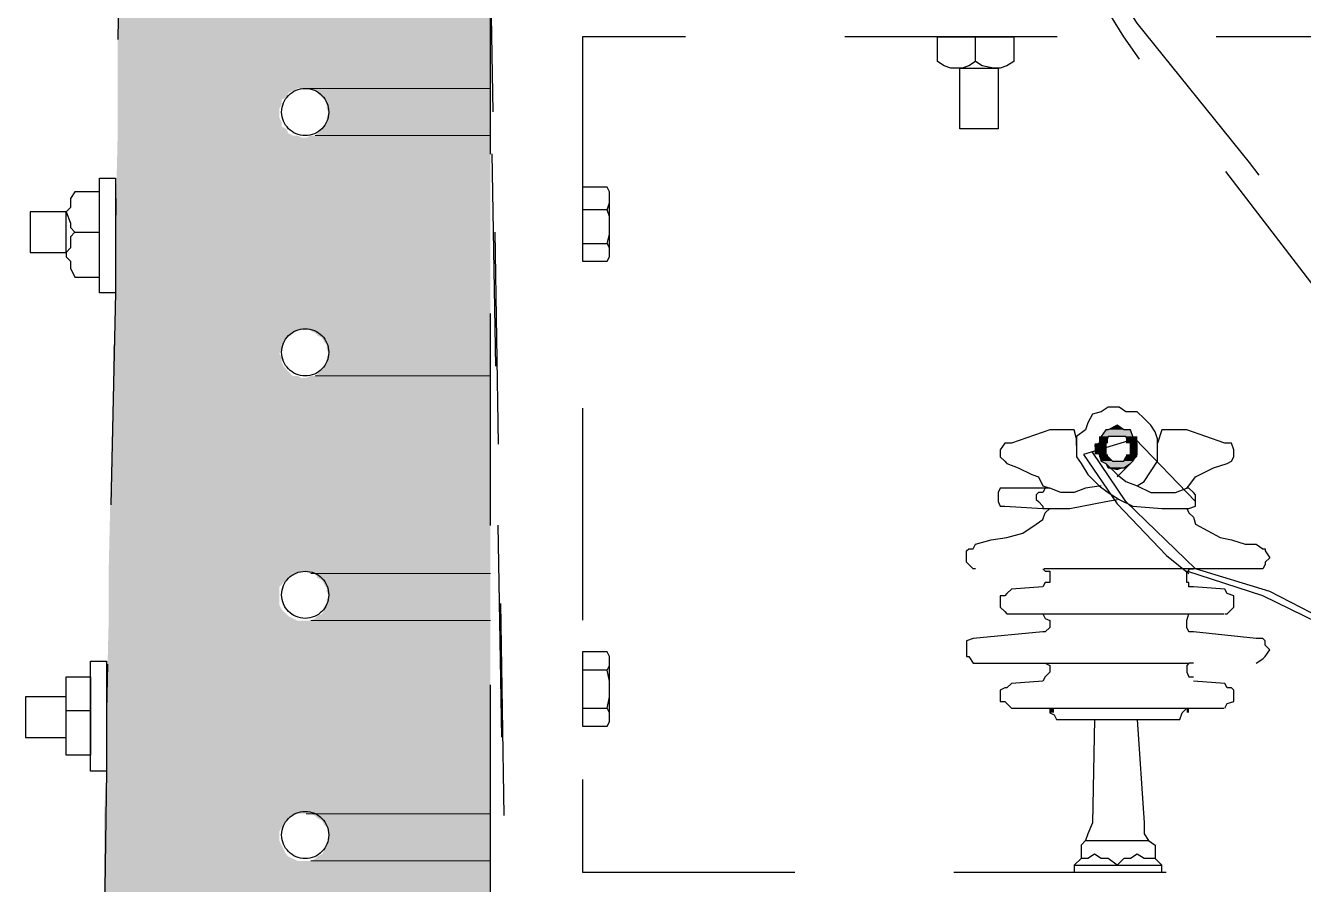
# Model space of a CAD drawing. Header units: metres. Extents: x 3162.2 to 3239.3, y 1435.1 to 1475.8.
# Drawn here: x 3187.886 to 3189.091, y 1470.376 to 1471.186 of the extents above; entities that cross this region are included whole.
import ezdxf

# ---------------------------------------------------------------- set-up
doc = ezdxf.new("R2010")
doc.units = ezdxf.units.M
doc.linetypes.add('CONTORNO_QUADRO_T', pattern=[0.35, 0.2, -0.15])
doc.layers.add('PDF29_Geometry', color=7, linetype='Continuous')
doc.layers.add('PDF29_Solid Fills', color=7, linetype='Continuous', true_color=0x939598)

msp = doc.modelspace()

# ---------------------------------------------------------------- linework, layer by layer
at = {"layer": 'PDF29_Geometry', "linetype": 'CONTORNO_QUADRO_T', "lineweight": 25}
for points in [[(3188.3518, 1469.4649), (3188.3053, 1472.3541), (3188.3285, 1470.991), (3188.3518, 1469.4712)], [(3187.9856, 1472.0726), (3187.9708, 1470.991)], [(3190.5362, 1468.8468), (3190.5362, 1468.8637), (3190.515, 1469.0098), (3190.5023, 1469.1093), (3190.4642, 1469.2363), (3190.405, 1469.4458), (3190.3351, 1469.6532), (3190.3161, 1469.7083), (3190.2145, 1469.9369), (3190.1849, 1470.0025), (3190.0727, 1470.1845), (3189.9563, 1470.3158), (3189.9097, 1470.339), (3189.8208, 1470.356), (3189.7128, 1470.3602), (3189.6578, 1470.375), (3189.4356, 1470.5761), (3189.2641, 1470.7687), (3189.0397, 1471.0566), (3188.9339, 1471.1878), (3188.881, 1471.2704), (3188.7646, 1471.5836)], [(3190.5299, 1468.8658), (3190.4939, 1469.1093), (3190.4029, 1469.4183), (3190.3034, 1469.704), (3190.1658, 1470.0067), (3190.0515, 1470.1803), (3190.0071, 1470.2247), (3189.9563, 1470.2861), (3189.9393, 1470.3073), (3189.9055, 1470.3242), (3189.8144, 1470.3433), (3189.7107, 1470.3454), (3189.6493, 1470.3644), (3189.5541, 1470.447), (3189.4165, 1470.5655), (3189.1392, 1470.8894), (3188.936, 1471.154), (3188.9212, 1471.1751), (3188.8662, 1471.264), (3188.8344, 1471.3318), (3188.7773, 1471.5053), (3188.7476, 1471.573)], [(3189.1054, 1470.3009), (3188.3878, 1470.3009), (3188.3815, 1470.3009), (3188.3709, 1470.3009), (3188.3603, 1470.3094), (3188.3518, 1470.3115), (3188.3455, 1470.3179), (3188.337, 1470.3285), (3188.3307, 1470.3348), (3188.3285, 1470.3454), (3188.3243, 1470.3581), (3188.3243, 1470.3644), (3188.3243, 1471.1963), (3188.3243, 1471.2069), (3188.3285, 1471.2175), (3188.3307, 1471.2259), (3188.337, 1471.2344), (3188.3455, 1471.2407), (3188.3518, 1471.2492), (3188.3603, 1471.2556), (3188.3709, 1471.2556), (3188.3815, 1471.2598), (3188.3878, 1471.264), (3189.5583, 1471.264)], [(3189.5583, 1471.1751), (3188.4111, 1471.1751), (3188.4111, 1470.3877), (3189.1054, 1470.3877)], [(3188.7815, 1471.1518), (3188.7752, 1471.1476), (3188.7688, 1471.1455), (3188.7582, 1471.1455), (3188.7519, 1471.1476), (3188.7455, 1471.1518), (3188.7455, 1471.1751), (3188.8175, 1471.1751), (3188.8175, 1471.1518), (3188.8111, 1471.1476), (3188.8048, 1471.1455), (3188.7984, 1471.1455), (3188.7879, 1471.1476), (3188.7815, 1471.1518), (3188.7815, 1471.1751)], [(3188.809, 1471.1751), (3188.7582, 1471.1751), (3188.809, 1471.1751), (3188.7582, 1471.1751)], [(3188.7688, 1471.1751), (3188.7963, 1471.1751)], [(3187.9327, 1470.991), (3187.9285, 1470.9867), (3187.9285, 1470.9762), (3187.9243, 1470.9719), (3187.9243, 1470.9677), (3187.9285, 1470.9635), (3187.9285, 1470.9571), (3187.9327, 1470.9486), (3187.956, 1470.9486), (3187.956, 1471.0291), (3187.9327, 1471.0291), (3187.9285, 1471.0227), (3187.9285, 1471.0143), (3187.9243, 1471.01), (3187.9285, 1470.9994), (3187.9285, 1470.9952), (3187.9327, 1470.991), (3187.956, 1470.991)], [(3188.4344, 1471.0121), (3188.4365, 1471.0185), (3188.4365, 1471.0291), (3188.4344, 1471.0333), (3188.4111, 1471.0333), (3188.4111, 1470.9635), (3188.4344, 1470.9635), (3188.4365, 1470.9677), (3188.4365, 1471.0291), (3188.4344, 1471.0333)], [(3188.4111, 1470.9804), (3188.4344, 1470.9804), (3188.4365, 1470.9889), (3188.4365, 1471.0058), (3188.4344, 1471.0121), (3188.4111, 1471.0121)], [(3188.4344, 1470.9635), (3188.4365, 1470.9677), (3188.4365, 1470.9762), (3188.4344, 1470.9804)], [(3187.9708, 1470.9338), (3187.9624, 1470.5401)], [(3188.9339, 1470.7518), (3188.9403, 1470.756), (3188.953, 1470.7751), (3188.953, 1470.7962), (3188.9508, 1470.8026), (3188.9466, 1470.8089), (3188.9403, 1470.8153), (3188.9339, 1470.8216), (3188.9233, 1470.8216), (3188.917, 1470.8259), (3188.9064, 1470.8259), (3188.9, 1470.8216), (3188.8916, 1470.8195), (3188.8873, 1470.8111), (3188.8852, 1470.8047), (3188.8768, 1470.7984), (3188.8768, 1470.7793), (3188.881, 1470.773), (3188.8873, 1470.7624), (3188.8979, 1470.7518), (3188.9064, 1470.7454), (3188.917, 1470.7391), (3188.9297, 1470.7327), (3188.9572, 1470.7306), (3188.9699, 1470.7306), (3188.9826, 1470.7306), (3188.9889, 1470.7327), (3188.9889, 1470.737), (3188.9889, 1470.7391), (3188.9889, 1470.7433), (3188.9868, 1470.7454), (3188.9826, 1470.7497), (3188.9805, 1470.7497), (3188.9826, 1470.7518), (3188.9889, 1470.7603), (3188.9932, 1470.7624), (3189.0059, 1470.7687), (3189.0186, 1470.773), (3189.0228, 1470.7751), (3189.0249, 1470.7793), (3189.0249, 1470.7857), (3189.0228, 1470.792), (3189.0186, 1470.792), (3189.0165, 1470.792), (3188.9805, 1470.8047), (3188.9593, 1470.8047), (3188.9572, 1470.8047), (3188.953, 1470.792)], [(3188.8768, 1470.7899), (3188.8768, 1470.7962), (3188.8746, 1470.8047), (3188.8704, 1470.8047), (3188.8514, 1470.8047), (3188.8154, 1470.792), (3188.8111, 1470.792), (3188.809, 1470.792), (3188.8048, 1470.7857), (3188.8048, 1470.7793), (3188.809, 1470.7751), (3188.8111, 1470.773), (3188.8217, 1470.7687), (3188.8344, 1470.7624), (3188.8408, 1470.7603), (3188.845, 1470.7518), (3188.8514, 1470.7497), (3188.809, 1470.7497), (3188.8048, 1470.7497), (3188.8027, 1470.7454), (3188.8027, 1470.7391), (3188.8027, 1470.737), (3188.8048, 1470.7327), (3188.809, 1470.7327), (3188.845, 1470.7306)], [(3188.9889, 1470.737), (3188.9318, 1470.7962), (3188.8831, 1470.7814), (3188.9149, 1470.7349), (3188.9614, 1470.6862), (3188.9826, 1470.6692)], [(3188.8111, 1470.773), (3188.8111, 1470.773)], [(3189.1646, 1470.5973), (3189.0588, 1470.6523), (3188.9889, 1470.6735), (3188.9233, 1470.737), (3188.8916, 1470.7835)], [(3188.9043, 1470.773), (3188.9149, 1470.7624), (3188.9233, 1470.756), (3188.9339, 1470.7518), (3188.9466, 1470.7454), (3188.9699, 1470.7454), (3188.9805, 1470.7497)], [(3188.9149, 1470.7603), (3188.9276, 1470.773)], [(3188.9, 1470.7518), (3188.8852, 1470.7497), (3188.8746, 1470.7454), (3188.8619, 1470.7454), (3188.8514, 1470.7497), (3188.8471, 1470.7497), (3188.845, 1470.7454), (3188.8408, 1470.7454), (3188.8387, 1470.7433), (3188.8387, 1470.7391), (3188.8408, 1470.737), (3188.845, 1470.7327), (3188.845, 1470.7306), (3188.8577, 1470.7306), (3188.8704, 1470.7306), (3188.9043, 1470.737), (3188.9149, 1470.7391)], [(3188.9805, 1470.7306), (3188.9826, 1470.7264), (3188.9868, 1470.7222), (3188.9889, 1470.7158), (3189.0122, 1470.7031), (3189.0228, 1470.701), (3189.0355, 1470.6968), (3189.0461, 1470.6968), (3189.0524, 1470.6925), (3189.0546, 1470.6925), (3189.0546, 1470.6904), (3189.0588, 1470.6841), (3189.0546, 1470.6798), (3189.0546, 1470.6777), (3189.0524, 1470.6735), (3189.0461, 1470.6735), (3188.7815, 1470.6735), (3188.7794, 1470.6735), (3188.7752, 1470.6777), (3188.773, 1470.6798), (3188.773, 1470.6841), (3188.773, 1470.6904), (3188.7752, 1470.6925), (3188.7794, 1470.6925), (3188.7815, 1470.6968), (3188.7963, 1470.701), (3188.8111, 1470.7031), (3188.826, 1470.7073), (3188.8387, 1470.7158), (3188.845, 1470.72), (3188.8471, 1470.7264), (3188.8514, 1470.7306)], [(3188.845, 1470.6735), (3188.8471, 1470.6714), (3188.8514, 1470.6714), (3188.8514, 1470.6608), (3188.8471, 1470.6608), (3188.845, 1470.6565), (3188.8154, 1470.6544), (3188.8111, 1470.6502), (3188.809, 1470.6481), (3188.8048, 1470.6481), (3188.8048, 1470.6375), (3188.809, 1470.6333), (3188.8111, 1470.6311), (3188.8154, 1470.6311), (3189.0165, 1470.6311), (3189.0186, 1470.6311), (3189.0249, 1470.6375), (3189.0249, 1470.6481), (3189.0186, 1470.6502), (3189.0165, 1470.6544), (3188.9868, 1470.6565), (3188.9826, 1470.6565), (3188.9826, 1470.6608), (3188.9805, 1470.6608), (3188.9805, 1470.6714), (3188.9826, 1470.6714), (3188.9826, 1470.6735), (3188.9868, 1470.6735)], [(3189.1604, 1470.5952), (3189.0524, 1470.6481), (3188.9805, 1470.6714)], [(3188.845, 1470.6311), (3188.8471, 1470.6269), (3188.8514, 1470.6248), (3188.8514, 1470.6184), (3188.8471, 1470.6142), (3188.845, 1470.6142), (3188.7794, 1470.6079), (3188.773, 1470.6057), (3188.773, 1470.6015), (3188.773, 1470.5973), (3188.773, 1470.5909), (3188.7752, 1470.5909), (3188.7794, 1470.5846), (3188.7815, 1470.5846), (3189.0461, 1470.5846), (3189.0524, 1470.5888), (3189.0546, 1470.5909), (3189.0588, 1470.5973), (3189.0546, 1470.6015), (3189.0546, 1470.6057), (3189.0524, 1470.6079), (3189.0461, 1470.6079), (3188.9868, 1470.6142), (3188.9826, 1470.6142), (3188.9805, 1470.6184), (3188.9805, 1470.6248), (3188.9826, 1470.6311), (3188.9868, 1470.6311)], [(3188.4344, 1470.5782), (3188.4365, 1470.5825), (3188.4365, 1470.5909), (3188.4344, 1470.5952), (3188.4111, 1470.5952), (3188.4111, 1470.5253), (3188.4344, 1470.5253), (3188.4365, 1470.5295), (3188.4365, 1470.5909), (3188.4344, 1470.5952)], [(3188.845, 1470.5846), (3188.8471, 1470.5846), (3188.8514, 1470.5825), (3188.8514, 1470.5761), (3188.8471, 1470.5719), (3188.845, 1470.5676), (3188.8154, 1470.5655), (3188.8111, 1470.5613), (3188.809, 1470.5613), (3188.8048, 1470.5592), (3188.8048, 1470.5486), (3188.809, 1470.5486), (3188.8111, 1470.5465), (3188.8154, 1470.5422), (3189.0165, 1470.5422), (3189.0186, 1470.5465), (3189.0249, 1470.5486), (3189.0249, 1470.5592), (3189.0228, 1470.5613), (3189.0186, 1470.5613), (3189.0165, 1470.5655), (3188.9868, 1470.5676)], [(3188.9868, 1470.5846), (3188.9826, 1470.5846), (3188.9805, 1470.5825), (3188.9805, 1470.5761), (3188.9826, 1470.5719), (3188.9868, 1470.5719)], [(3188.4111, 1470.5422), (3188.4344, 1470.5422), (3188.4365, 1470.5528), (3188.4365, 1470.5676), (3188.4344, 1470.5782), (3188.4111, 1470.5782)], [(3187.9243, 1470.5401), (3187.9475, 1470.5401)], [(3188.4344, 1470.5253), (3188.4365, 1470.5295), (3188.4365, 1470.538), (3188.4344, 1470.5422)], [(3188.8514, 1470.5422), (3188.8514, 1470.538), (3188.8556, 1470.5359), (3188.8577, 1470.5317), (3188.8619, 1470.5317), (3188.9699, 1470.5317), (3188.9741, 1470.5317), (3188.9762, 1470.538), (3188.9805, 1470.5422)], [(3188.8937, 1470.5317), (3188.8916, 1470.4343), (3188.8873, 1470.4237), (3188.8852, 1470.4174), (3188.881, 1470.4131), (3188.881, 1470.4004)], [(3188.9, 1470.5317), (3188.9276, 1470.5317)], [(3188.9339, 1470.5317), (3188.9403, 1470.4343), (3188.9403, 1470.4237), (3188.9445, 1470.4174), (3188.9508, 1470.4131), (3188.9508, 1470.4004)], [(3187.9624, 1470.483), (3187.956, 1470.0342)], [(3188.8852, 1470.4174), (3188.9445, 1470.4174)], [(3188.8746, 1470.3941), (3188.8746, 1470.3877), (3188.9572, 1470.3877), (3188.9572, 1470.3941), (3188.9508, 1470.4004), (3188.9403, 1470.4004), (3188.9339, 1470.4047), (3188.9276, 1470.4004), (3188.9212, 1470.4004), (3188.9149, 1470.3941), (3188.9064, 1470.4004), (3188.9, 1470.4004), (3188.8937, 1470.4047), (3188.8873, 1470.4004), (3188.881, 1470.4004), (3188.8746, 1470.3941), (3188.9572, 1470.3941)]]:
    msp.add_lwpolyline(points, dxfattribs=at)
for points in [[(3188.8027, 1471.1455), (3188.8027, 1471.0883), (3188.7984, 1471.0883), (3188.7667, 1471.0883), (3188.7667, 1471.1455)], [(3187.9708, 1470.9338), (3187.956, 1470.9338), (3187.956, 1471.0418), (3187.9708, 1471.0418)], [(3187.9243, 1470.9719), (3187.9243, 1471.01), (3187.8904, 1471.01), (3187.8904, 1470.9719)], [(3188.9339, 1470.7899), (3188.9339, 1470.792), (3188.9297, 1470.7984), (3188.9276, 1470.8047), (3188.9212, 1470.8047), (3188.9149, 1470.8089), (3188.9064, 1470.8047), (3188.9043, 1470.8047), (3188.9, 1470.7984), (3188.8979, 1470.792), (3188.8937, 1470.7899), (3188.8979, 1470.7814), (3188.9, 1470.7751), (3188.9043, 1470.773), (3188.9064, 1470.7687), (3188.9149, 1470.7687), (3188.9212, 1470.7687), (3188.9276, 1470.773), (3188.9297, 1470.7751), (3188.9339, 1470.7814)], [(3188.9276, 1470.7899), (3188.9276, 1470.792), (3188.9233, 1470.7984), (3188.9212, 1470.7984), (3188.9106, 1470.7984), (3188.9064, 1470.7984), (3188.9043, 1470.792), (3188.9043, 1470.7814), (3188.9064, 1470.7793), (3188.9106, 1470.7751), (3188.9212, 1470.7751), (3188.9233, 1470.7793), (3188.9276, 1470.7814)], [(3187.9624, 1470.483), (3187.9475, 1470.483), (3187.9475, 1470.5867), (3187.9624, 1470.5867)], [(3187.9243, 1470.5719), (3187.9475, 1470.5719), (3187.9475, 1470.4978), (3187.9243, 1470.4978), (3187.9243, 1470.502), (3187.9243, 1470.5295), (3187.9243, 1470.5401)], [(3187.9243, 1470.5147), (3187.9243, 1470.5528), (3187.8862, 1470.5528), (3187.8862, 1470.5147)]]:
    msp.add_lwpolyline(points, close=True, dxfattribs=at)
at = {"layer": 'PDF29_Geometry', "color": 252, "linetype": 'CONTORNO_QUADRO_T', "lineweight": 0, "true_color": 0x939598}
for points in [[(3188.3243, 1471.1264), (3188.1507, 1471.1264), (3188.3243, 1471.1264)], [(3188.3243, 1471.082), (3188.1592, 1471.082), (3188.3243, 1471.082)], [(3188.3243, 1470.8555), (3188.1592, 1470.8555), (3188.3243, 1470.8555)], [(3188.3243, 1470.6692), (3188.155, 1470.6692), (3188.3243, 1470.6692)], [(3188.3243, 1470.6248), (3188.155, 1470.6248), (3188.3243, 1470.6248)], [(3188.3243, 1470.4428), (3188.1507, 1470.4428), (3188.3243, 1470.4428)], [(3188.3243, 1470.3983), (3188.155, 1470.3983), (3188.3243, 1470.3983)]]:
    msp.add_lwpolyline(points, dxfattribs=at)
at = {"layer": 'PDF29_Geometry', "linetype": 'CONTORNO_QUADRO_T', "lineweight": 25}
for centre in [(3188.1497, 1471.1042), (3188.1497, 1470.8777), (3188.1497, 1470.6491), (3188.1497, 1470.4227)]:
    msp.add_circle(centre, 0.0222, dxfattribs=at)
at = {"layer": 'PDF29_Solid Fills', "linetype": 'CONTORNO_QUADRO_T', "transparency": 33554559}
for points in [[(3188.3243, 1471.1963), (3187.9729, 1471.1963), (3188.3243, 1471.1264)], [(3187.9729, 1471.1963), (3188.3243, 1471.1264), (3187.9729, 1471.1264)], [(3188.1423, 1471.1264), (3188.1423, 1471.1264), (3187.9729, 1471.1264)], [(3188.1423, 1471.1264), (3187.9729, 1471.1264), (3188.1465, 1471.1264)], [(3188.1423, 1471.1264), (3187.9729, 1471.1264), (3188.138, 1471.1243)], [(3187.9729, 1471.1264), (3188.138, 1471.1243), (3187.9729, 1471.1243)], [(3188.138, 1471.1243), (3187.9729, 1471.1243), (3188.1338, 1471.1222)], [(3187.9729, 1471.1243), (3188.1338, 1471.1222), (3187.9729, 1471.1222)], [(3188.1338, 1471.1222), (3187.9729, 1471.1222), (3188.1317, 1471.118)], [(3187.9729, 1471.1222), (3188.1317, 1471.118), (3187.9729, 1471.118)], [(3188.1507, 1471.1264), (3188.3243, 1471.1264), (3188.155, 1471.1264)], [(3188.3243, 1471.1264), (3188.155, 1471.1264), (3188.3243, 1471.1243)], [(3188.155, 1471.1264), (3188.3243, 1471.1243), (3188.1592, 1471.1243)], [(3188.3243, 1471.1243), (3188.1592, 1471.1243), (3188.3243, 1471.1222)], [(3188.1592, 1471.1243), (3188.3243, 1471.1222), (3188.1613, 1471.1222)], [(3188.3243, 1471.1222), (3188.1613, 1471.1222), (3188.3243, 1471.118)], [(3188.1613, 1471.1222), (3188.3243, 1471.118), (3188.1656, 1471.118)], [(3188.1317, 1471.118), (3187.9729, 1471.118), (3188.1275, 1471.1159)], [(3187.9729, 1471.118), (3188.1275, 1471.1159), (3187.9729, 1471.1159)], [(3188.1275, 1471.1159), (3187.9729, 1471.1159), (3188.1275, 1471.1116)], [(3187.9729, 1471.1159), (3188.1275, 1471.1116), (3187.9729, 1471.1116)], [(3188.1275, 1471.1116), (3187.9729, 1471.1116), (3188.1253, 1471.1074)], [(3187.9729, 1471.1116), (3188.1253, 1471.1074), (3187.9729, 1471.1074)], [(3188.3243, 1471.118), (3188.1656, 1471.118), (3188.3243, 1471.1159)], [(3188.1656, 1471.118), (3188.3243, 1471.1159), (3188.1677, 1471.1159)], [(3188.3243, 1471.1159), (3188.1677, 1471.1159), (3188.3243, 1471.1116)], [(3188.1677, 1471.1159), (3188.3243, 1471.1116), (3188.1698, 1471.1116)], [(3188.3243, 1471.1116), (3188.1698, 1471.1116), (3188.3243, 1471.1074)], [(3188.1698, 1471.1116), (3188.3243, 1471.1074), (3188.1698, 1471.1074)], [(3188.1253, 1471.1074), (3187.9729, 1471.1074), (3188.1253, 1471.1032)], [(3187.9729, 1471.1074), (3188.1253, 1471.1032), (3187.9729, 1471.1032)], [(3188.1253, 1471.1032), (3187.9729, 1471.1032), (3188.1253, 1471.0989)], [(3187.9729, 1471.1032), (3188.1253, 1471.0989), (3187.9729, 1471.0989)], [(3188.1253, 1471.0989), (3187.9729, 1471.0989), (3188.1275, 1471.0947)], [(3187.9729, 1471.0989), (3188.1275, 1471.0947), (3187.9729, 1471.0947)], [(3188.3243, 1471.1074), (3188.1698, 1471.1074), (3188.3243, 1471.1032)], [(3188.1698, 1471.1074), (3188.3243, 1471.1032), (3188.1719, 1471.1032)], [(3188.1719, 1471.1032), (3188.3243, 1471.0989), (3188.1698, 1471.0989)], [(3188.3243, 1471.0989), (3188.1698, 1471.0989), (3188.3243, 1471.0947)], [(3188.1698, 1471.0989), (3188.3243, 1471.0947), (3188.1698, 1471.0947)], [(3188.3243, 1471.1032), (3188.1719, 1471.1032), (3188.3243, 1471.0989)], [(3188.1275, 1471.0947), (3187.9729, 1471.0947), (3188.1275, 1471.0905)], [(3187.9729, 1471.0947), (3188.1275, 1471.0905), (3187.9729, 1471.0905)], [(3188.1275, 1471.0905), (3187.9729, 1471.0905), (3188.1317, 1471.0883)], [(3187.9729, 1471.0905), (3188.1317, 1471.0883), (3187.9729, 1471.0883)], [(3188.1317, 1471.0883), (3187.9729, 1471.0883), (3188.1338, 1471.0841)], [(3187.9729, 1471.0883), (3188.1338, 1471.0841), (3187.9729, 1471.0841)], [(3188.1656, 1471.0883), (3188.3243, 1471.0841), (3188.1613, 1471.0841)], [(3188.1677, 1471.0905), (3188.3243, 1471.0883), (3188.1656, 1471.0883)], [(3188.3243, 1471.0883), (3188.1656, 1471.0883), (3188.3243, 1471.0841)], [(3188.1698, 1471.0947), (3188.3243, 1471.0905), (3188.1677, 1471.0905)], [(3188.3243, 1471.0905), (3188.1677, 1471.0905), (3188.3243, 1471.0883)], [(3188.3243, 1471.0947), (3188.1698, 1471.0947), (3188.3243, 1471.0905)], [(3187.9729, 1471.0799), (3188.3243, 1470.991), (3187.9708, 1470.991)], [(3188.1338, 1471.0841), (3187.9729, 1471.0841), (3188.138, 1471.082)], [(3187.9729, 1471.0841), (3188.138, 1471.082), (3187.9729, 1471.082)], [(3188.1423, 1471.082), (3188.1423, 1471.082), (3187.9729, 1471.082)], [(3188.1423, 1471.082), (3187.9729, 1471.082), (3188.138, 1471.082)], [(3188.1423, 1471.082), (3187.9729, 1471.082), (3188.1465, 1471.0799)], [(3187.9729, 1471.082), (3188.1465, 1471.0799), (3187.9729, 1471.0799)], [(3188.3243, 1471.0799), (3187.9729, 1471.0799), (3188.3243, 1470.991)], [(3188.155, 1471.082), (3188.3243, 1471.0799), (3188.1507, 1471.0799)], [(3188.1592, 1471.082), (3188.3243, 1471.082), (3188.155, 1471.082)], [(3188.3243, 1471.082), (3188.155, 1471.082), (3188.3243, 1471.0799)], [(3188.1613, 1471.0841), (3188.3243, 1471.082), (3188.1592, 1471.082)], [(3188.3243, 1471.0841), (3188.1613, 1471.0841), (3188.3243, 1471.082)], [(3188.3243, 1470.991), (3187.9708, 1470.991), (3188.3243, 1470.9338)], [(3187.9708, 1470.991), (3188.3243, 1470.9338), (3187.9708, 1470.9338)], [(3188.3243, 1470.9338), (3187.9708, 1470.9338), (3188.3243, 1470.9)], [(3187.9708, 1470.9338), (3188.3243, 1470.9), (3187.9708, 1470.9)], [(3188.1465, 1470.9), (3187.9708, 1470.9), (3188.1423, 1470.8978)], [(3187.9708, 1470.9), (3188.1423, 1470.8978), (3187.9708, 1470.8978)], [(3188.1423, 1470.8978), (3187.9708, 1470.8978), (3188.138, 1470.8957)], [(3187.9708, 1470.8978), (3188.138, 1470.8957), (3187.9708, 1470.8957)], [(3188.138, 1470.8957), (3187.9708, 1470.8957), (3188.1359, 1470.8936)], [(3187.9708, 1470.8957), (3188.1359, 1470.8936), (3187.9708, 1470.8936)], [(3188.1359, 1470.8936), (3187.9708, 1470.8936), (3188.1317, 1470.8915)], [(3187.9708, 1470.8936), (3188.1317, 1470.8915), (3187.9708, 1470.8915)], [(3188.3243, 1470.9), (3188.1507, 1470.9), (3188.3243, 1470.8978)], [(3188.1507, 1470.9), (3188.3243, 1470.8978), (3188.155, 1470.8978)], [(3188.3243, 1470.8978), (3188.155, 1470.8978), (3188.3243, 1470.8957)], [(3188.155, 1470.8978), (3188.3243, 1470.8957), (3188.1592, 1470.8957)], [(3188.3243, 1470.8957), (3188.1592, 1470.8957), (3188.3243, 1470.8936)], [(3188.1592, 1470.8957), (3188.3243, 1470.8936), (3188.1613, 1470.8936)], [(3188.3243, 1470.8936), (3188.1613, 1470.8936), (3188.3243, 1470.8915)], [(3188.1613, 1470.8936), (3188.3243, 1470.8915), (3188.1656, 1470.8915)], [(3187.9708, 1470.8873), (3188.1275, 1470.8851), (3187.9687, 1470.8851)], [(3188.1275, 1470.8851), (3187.9687, 1470.8851), (3188.1275, 1470.8809)], [(3187.9687, 1470.8851), (3188.1275, 1470.8809), (3187.9687, 1470.8809)], [(3188.1275, 1470.8809), (3187.9687, 1470.8809), (3188.1253, 1470.8767)], [(3187.9687, 1470.8809), (3188.1253, 1470.8767), (3187.9687, 1470.8767)], [(3188.1317, 1470.8915), (3187.9708, 1470.8915), (3188.1296, 1470.8873)], [(3187.9708, 1470.8915), (3188.1296, 1470.8873), (3187.9708, 1470.8873)], [(3188.1296, 1470.8873), (3187.9708, 1470.8873), (3188.1275, 1470.8851)], [(3188.3243, 1470.8915), (3188.1656, 1470.8915), (3188.3243, 1470.8873)], [(3188.1656, 1470.8915), (3188.3243, 1470.8873), (3188.1677, 1470.8873)], [(3188.3243, 1470.8873), (3188.1677, 1470.8873), (3188.3243, 1470.8851)], [(3188.1677, 1470.8873), (3188.3243, 1470.8851), (3188.1698, 1470.8851)], [(3188.3243, 1470.8851), (3188.1698, 1470.8851), (3188.3243, 1470.8809)], [(3188.1698, 1470.8851), (3188.3243, 1470.8809), (3188.1698, 1470.8809)], [(3188.3243, 1470.8809), (3188.1698, 1470.8809), (3188.3243, 1470.8767)], [(3188.1698, 1470.8809), (3188.3243, 1470.8767), (3188.1719, 1470.8767)], [(3188.1253, 1470.8767), (3187.9687, 1470.8767), (3188.1275, 1470.8724)], [(3187.9687, 1470.8767), (3188.1275, 1470.8724), (3187.9687, 1470.8724)], [(3188.1275, 1470.8724), (3187.9687, 1470.8724), (3188.1275, 1470.8682)], [(3187.9687, 1470.8724), (3188.1275, 1470.8682), (3187.9687, 1470.8682)], [(3188.1719, 1470.8767), (3188.3243, 1470.8724), (3188.1698, 1470.8724)], [(3188.3243, 1470.8724), (3188.1698, 1470.8724), (3188.3243, 1470.8682)], [(3188.1698, 1470.8724), (3188.3243, 1470.8682), (3188.1698, 1470.8682)], [(3188.3243, 1470.8767), (3188.1719, 1470.8767), (3188.3243, 1470.8724)], [(3188.1275, 1470.8682), (3187.9687, 1470.8682), (3188.1296, 1470.864)], [(3187.9687, 1470.8682), (3188.1296, 1470.864), (3187.9687, 1470.864)], [(3188.1296, 1470.864), (3187.9687, 1470.864), (3188.1317, 1470.8619)], [(3187.9687, 1470.864), (3188.1317, 1470.8619), (3187.9687, 1470.8619)], [(3188.1317, 1470.8619), (3187.9687, 1470.8619), (3188.1359, 1470.8576)], [(3187.9687, 1470.8619), (3188.1359, 1470.8576), (3187.9687, 1470.8576)], [(3188.1359, 1470.8576), (3187.9687, 1470.8576), (3188.138, 1470.8555)], [(3187.9687, 1470.8576), (3188.138, 1470.8555), (3187.9687, 1470.8555)], [(3188.1613, 1470.8576), (3188.3243, 1470.8555), (3188.1592, 1470.8555)], [(3188.1656, 1470.8619), (3188.3243, 1470.8576), (3188.1613, 1470.8576)], [(3188.3243, 1470.8576), (3188.1613, 1470.8576), (3188.3243, 1470.8555)], [(3188.1677, 1470.864), (3188.3243, 1470.8619), (3188.1656, 1470.8619)], [(3188.3243, 1470.8619), (3188.1656, 1470.8619), (3188.3243, 1470.8576)], [(3188.1698, 1470.8682), (3188.3243, 1470.864), (3188.1677, 1470.864)], [(3188.3243, 1470.864), (3188.1677, 1470.864), (3188.3243, 1470.8619)], [(3188.3243, 1470.8682), (3188.1698, 1470.8682), (3188.3243, 1470.864)], [(3187.9687, 1470.8534), (3188.3243, 1470.6714), (3187.9645, 1470.6714)], [(3188.1423, 1470.8555), (3188.1423, 1470.8555), (3187.9687, 1470.8555)], [(3188.1423, 1470.8555), (3187.9687, 1470.8555), (3188.138, 1470.8555)], [(3188.1423, 1470.8555), (3187.9687, 1470.8555), (3188.1465, 1470.8534)], [(3187.9687, 1470.8555), (3188.1465, 1470.8534), (3187.9687, 1470.8534)], [(3188.3243, 1470.8534), (3187.9687, 1470.8534), (3188.3243, 1470.6714)], [(3188.155, 1470.8555), (3188.3243, 1470.8534), (3188.1507, 1470.8534)], [(3188.1592, 1470.8555), (3188.3243, 1470.8555), (3188.155, 1470.8555)], [(3188.3243, 1470.8555), (3188.155, 1470.8555), (3188.3243, 1470.8534)], [(3188.1465, 1470.6714), (3187.9645, 1470.6714), (3188.1423, 1470.6692)], [(3187.9645, 1470.6714), (3188.1423, 1470.6692), (3187.9645, 1470.6692)], [(3188.138, 1470.6692), (3188.138, 1470.6692), (3187.9645, 1470.6692)], [(3188.138, 1470.6692), (3187.9645, 1470.6692), (3188.1423, 1470.6692)], [(3188.138, 1470.6692), (3187.9645, 1470.6692), (3188.1338, 1470.665)], [(3187.9645, 1470.6692), (3188.1338, 1470.665), (3187.9645, 1470.665)], [(3188.1338, 1470.665), (3187.9645, 1470.665), (3188.1317, 1470.6629)], [(3187.9645, 1470.665), (3188.1317, 1470.6629), (3187.9645, 1470.6629)], [(3188.3243, 1470.6714), (3188.1507, 1470.6714), (3188.3243, 1470.6692)], [(3188.1507, 1470.6714), (3188.3243, 1470.6692), (3188.155, 1470.6692)], [(3188.155, 1470.6692), (3188.3243, 1470.6692), (3188.1592, 1470.6692)], [(3188.3243, 1470.6692), (3188.1592, 1470.6692), (3188.3243, 1470.665)], [(3188.1592, 1470.6692), (3188.3243, 1470.665), (3188.1613, 1470.665)], [(3188.3243, 1470.665), (3188.1613, 1470.665), (3188.3243, 1470.6629)], [(3188.1613, 1470.665), (3188.3243, 1470.6629), (3188.1656, 1470.6629)], [(3188.1317, 1470.6629), (3187.9645, 1470.6629), (3188.1275, 1470.6587)], [(3187.9645, 1470.6629), (3188.1275, 1470.6587), (3187.9645, 1470.6587)], [(3188.1275, 1470.6587), (3187.9645, 1470.6587), (3188.1253, 1470.6565)], [(3187.9645, 1470.6587), (3188.1253, 1470.6565), (3187.9645, 1470.6565)], [(3188.1253, 1470.6565), (3187.9645, 1470.6565), (3188.1253, 1470.6523)], [(3187.9645, 1470.6565), (3188.1253, 1470.6523), (3187.9645, 1470.6523)], [(3188.1253, 1470.6523), (3187.9645, 1470.6523), (3188.1253, 1470.6481)], [(3187.9645, 1470.6523), (3188.1253, 1470.6481), (3187.9645, 1470.6481)], [(3188.3243, 1470.6629), (3188.1656, 1470.6629), (3188.3243, 1470.6587)], [(3188.1656, 1470.6629), (3188.3243, 1470.6587), (3188.1677, 1470.6587)], [(3188.3243, 1470.6587), (3188.1677, 1470.6587), (3188.3243, 1470.6565)], [(3188.1677, 1470.6587), (3188.3243, 1470.6565), (3188.1698, 1470.6565)], [(3188.3243, 1470.6565), (3188.1698, 1470.6565), (3188.3243, 1470.6523)], [(3188.1698, 1470.6565), (3188.3243, 1470.6523), (3188.1698, 1470.6523)], [(3188.3243, 1470.6523), (3188.1698, 1470.6523), (3188.3243, 1470.6481)], [(3188.1698, 1470.6523), (3188.3243, 1470.6481), (3188.1719, 1470.6481)], [(3188.1253, 1470.6481), (3187.9645, 1470.6481), (3188.1253, 1470.6438)], [(3187.9645, 1470.6481), (3188.1253, 1470.6438), (3187.9645, 1470.6438)], [(3188.1253, 1470.6438), (3187.9645, 1470.6438), (3188.1253, 1470.6396)], [(3187.9645, 1470.6438), (3188.1253, 1470.6396), (3187.9645, 1470.6396)], [(3188.1253, 1470.6396), (3187.9645, 1470.6396), (3188.1275, 1470.6354)], [(3187.9645, 1470.6396), (3188.1275, 1470.6354), (3187.9645, 1470.6354)], [(3188.1698, 1470.6396), (3188.3243, 1470.6354), (3188.1677, 1470.6354)], [(3188.1719, 1470.6481), (3188.3243, 1470.6438), (3188.1698, 1470.6438)], [(3188.3243, 1470.6438), (3188.1698, 1470.6438), (3188.3243, 1470.6396)], [(3188.1698, 1470.6438), (3188.3243, 1470.6396), (3188.1698, 1470.6396)], [(3188.3243, 1470.6396), (3188.1698, 1470.6396), (3188.3243, 1470.6354)], [(3188.3243, 1470.6481), (3188.1719, 1470.6481), (3188.3243, 1470.6438)], [(3188.1275, 1470.6354), (3187.9645, 1470.6354), (3188.1317, 1470.6311)], [(3187.9645, 1470.6354), (3188.1317, 1470.6311), (3187.9645, 1470.6311)], [(3188.1317, 1470.6311), (3187.9645, 1470.6311), (3188.1338, 1470.629)], [(3187.9645, 1470.6311), (3188.1338, 1470.629), (3187.9645, 1470.629)], [(3188.1338, 1470.629), (3187.9645, 1470.629), (3188.138, 1470.6269)], [(3187.9645, 1470.629), (3188.138, 1470.6269), (3187.9645, 1470.6269)], [(3188.1613, 1470.629), (3188.3243, 1470.6269), (3188.1592, 1470.6269)], [(3188.1656, 1470.6311), (3188.3243, 1470.629), (3188.1613, 1470.629)], [(3188.3243, 1470.629), (3188.1613, 1470.629), (3188.3243, 1470.6269)], [(3188.1677, 1470.6354), (3188.3243, 1470.6311), (3188.1656, 1470.6311)], [(3188.3243, 1470.6311), (3188.1656, 1470.6311), (3188.3243, 1470.629)], [(3188.3243, 1470.6354), (3188.1677, 1470.6354), (3188.3243, 1470.6311)], [(3187.9645, 1470.6248), (3188.3243, 1470.5401), (3187.9624, 1470.5401)], [(3188.138, 1470.6269), (3187.9645, 1470.6269), (3188.1423, 1470.6248)], [(3187.9645, 1470.6269), (3188.1423, 1470.6248), (3187.9645, 1470.6248)], [(3188.1465, 1470.6248), (3188.1465, 1470.6248), (3187.9645, 1470.6248)], [(3188.1465, 1470.6248), (3187.9645, 1470.6248), (3188.1423, 1470.6248)], [(3188.3243, 1470.6248), (3187.9645, 1470.6248), (3188.3243, 1470.5401)], [(3188.155, 1470.6248), (3188.3243, 1470.6248), (3188.1507, 1470.6248)], [(3188.1592, 1470.6269), (3188.3243, 1470.6248), (3188.155, 1470.6248)], [(3188.3243, 1470.6269), (3188.1592, 1470.6269), (3188.3243, 1470.6248)], [(3188.3243, 1470.5401), (3187.9624, 1470.5401), (3188.3243, 1470.483)], [(3187.9624, 1470.5401), (3188.3243, 1470.483), (3187.9624, 1470.483)], [(3187.9624, 1470.483), (3188.3243, 1470.4428), (3187.9602, 1470.4428)], [(3188.3243, 1470.483), (3187.9624, 1470.483), (3188.3243, 1470.4428)], [(3188.1423, 1470.4428), (3188.1423, 1470.4428), (3187.9602, 1470.4428)], [(3188.1423, 1470.4428), (3187.9602, 1470.4428), (3188.1465, 1470.4428)], [(3188.1423, 1470.4428), (3187.9602, 1470.4428), (3188.138, 1470.4406)], [(3187.9602, 1470.4428), (3188.138, 1470.4406), (3187.9602, 1470.4406)], [(3188.138, 1470.4406), (3187.9602, 1470.4406), (3188.1338, 1470.4385)], [(3187.9602, 1470.4406), (3188.1338, 1470.4385), (3187.9602, 1470.4385)], [(3188.1338, 1470.4385), (3187.9602, 1470.4385), (3188.1317, 1470.4364)], [(3187.9602, 1470.4385), (3188.1317, 1470.4364), (3187.9602, 1470.4364)], [(3188.1317, 1470.4364), (3187.9602, 1470.4364), (3188.1296, 1470.4322)], [(3187.9602, 1470.4364), (3188.1296, 1470.4322), (3187.9602, 1470.4322)], [(3188.1507, 1470.4428), (3188.3243, 1470.4428), (3188.155, 1470.4428)], [(3188.3243, 1470.4428), (3188.155, 1470.4428), (3188.3243, 1470.4406)], [(3188.155, 1470.4428), (3188.3243, 1470.4406), (3188.1592, 1470.4406)], [(3188.3243, 1470.4406), (3188.1592, 1470.4406), (3188.3243, 1470.4385)], [(3188.1592, 1470.4406), (3188.3243, 1470.4385), (3188.1613, 1470.4385)], [(3188.3243, 1470.4385), (3188.1613, 1470.4385), (3188.3243, 1470.4364)], [(3188.1613, 1470.4385), (3188.3243, 1470.4364), (3188.1656, 1470.4364)], [(3188.3243, 1470.4364), (3188.1656, 1470.4364), (3188.3243, 1470.4322)], [(3188.1656, 1470.4364), (3188.3243, 1470.4322), (3188.1677, 1470.4322)], [(3188.1296, 1470.4322), (3187.9602, 1470.4322), (3188.1275, 1470.4301)], [(3187.9602, 1470.4322), (3188.1275, 1470.4301), (3187.9602, 1470.4301)], [(3188.1275, 1470.4301), (3187.9602, 1470.4301), (3188.1253, 1470.4258)], [(3187.9602, 1470.4301), (3188.1253, 1470.4258), (3187.9602, 1470.4258)], [(3188.1253, 1470.4258), (3187.9602, 1470.4258), (3188.1253, 1470.4216)], [(3187.9602, 1470.4258), (3188.1253, 1470.4216), (3187.9602, 1470.4216)], [(3188.3243, 1470.4322), (3188.1677, 1470.4322), (3188.3243, 1470.4301)], [(3188.1677, 1470.4322), (3188.3243, 1470.4301), (3188.1698, 1470.4301)], [(3188.3243, 1470.4301), (3188.1698, 1470.4301), (3188.3243, 1470.4258)], [(3188.1698, 1470.4301), (3188.3243, 1470.4258), (3188.1719, 1470.4258)], [(3188.3243, 1470.4258), (3188.1719, 1470.4258), (3188.3243, 1470.4216)], [(3188.1719, 1470.4258), (3188.3243, 1470.4216), (3188.1719, 1470.4216)], [(3188.1253, 1470.4216), (3187.9602, 1470.4216), (3188.1253, 1470.4174)], [(3187.9602, 1470.4216), (3188.1253, 1470.4174), (3187.9602, 1470.4174)], [(3188.1253, 1470.4174), (3187.9602, 1470.4174), (3188.1275, 1470.4131)], [(3187.9602, 1470.4174), (3188.1275, 1470.4131), (3187.9602, 1470.4131)], [(3188.1275, 1470.4131), (3187.9602, 1470.4131), (3188.1296, 1470.4089)], [(3187.9602, 1470.4131), (3188.1296, 1470.4089), (3187.9602, 1470.4089)], [(3188.1698, 1470.4131), (3188.3243, 1470.4089), (3188.1677, 1470.4089)], [(3188.1719, 1470.4174), (3188.3243, 1470.4131), (3188.1698, 1470.4131)], [(3188.3243, 1470.4131), (3188.1698, 1470.4131), (3188.3243, 1470.4089)], [(3188.3243, 1470.4216), (3188.1719, 1470.4216), (3188.3243, 1470.4174)], [(3188.1719, 1470.4216), (3188.3243, 1470.4174), (3188.1719, 1470.4174)], [(3188.3243, 1470.4174), (3188.1719, 1470.4174), (3188.3243, 1470.4131)], [(3188.1296, 1470.4089), (3187.9602, 1470.4089), (3188.1317, 1470.4047)], [(3187.9602, 1470.4089), (3188.1317, 1470.4047), (3187.9602, 1470.4047)], [(3188.1317, 1470.4047), (3187.9602, 1470.4047), (3188.1338, 1470.4025)], [(3187.9602, 1470.4047), (3188.1338, 1470.4025), (3187.9602, 1470.4025)], [(3188.1338, 1470.4025), (3187.9602, 1470.4025), (3188.138, 1470.4004)], [(3187.9602, 1470.4025), (3188.138, 1470.4004), (3187.9602, 1470.4004)], [(3188.138, 1470.4004), (3187.9602, 1470.4004), (3188.1423, 1470.3983)], [(3187.9602, 1470.4004), (3188.1423, 1470.3983), (3187.9602, 1470.3983)], [(3188.1592, 1470.4004), (3188.3243, 1470.3983), (3188.155, 1470.3983)], [(3188.1613, 1470.4025), (3188.3243, 1470.4004), (3188.1592, 1470.4004)], [(3188.3243, 1470.4004), (3188.1592, 1470.4004), (3188.3243, 1470.3983)], [(3188.1656, 1470.4047), (3188.3243, 1470.4025), (3188.1613, 1470.4025)], [(3188.3243, 1470.4025), (3188.1613, 1470.4025), (3188.3243, 1470.4004)], [(3188.1677, 1470.4089), (3188.3243, 1470.4047), (3188.1656, 1470.4047)], [(3188.3243, 1470.4047), (3188.1656, 1470.4047), (3188.3243, 1470.4025)], [(3188.3243, 1470.4089), (3188.1677, 1470.4089), (3188.3243, 1470.4047)], [(3188.1465, 1470.3983), (3188.1465, 1470.3983), (3187.9602, 1470.3983)], [(3188.1465, 1470.3983), (3187.9602, 1470.3983), (3188.1423, 1470.3983)], [(3188.3243, 1470.3983), (3187.9602, 1470.3983), (3188.3243, 1470.3644)], [(3187.9602, 1470.3983), (3188.3243, 1470.3644), (3187.9602, 1470.3644)], [(3188.155, 1470.3983), (3188.3243, 1470.3983), (3188.1507, 1470.3983)]]:
    msp.add_solid(points, dxfattribs=at)
at = {"layer": 'PDF29_Solid Fills', "color": 7, "linetype": 'CONTORNO_QUADRO_T', "transparency": 33554559}
for points in [[(3188.9149, 1470.8089), (3188.9212, 1470.8047), (3188.9064, 1470.8047)], [(3188.9064, 1470.7984), (3188.8979, 1470.7984), (3188.9064, 1470.792)], [(3188.8979, 1470.7984), (3188.9064, 1470.792), (3188.8979, 1470.792)], [(3188.9043, 1470.8047), (3188.9297, 1470.7984), (3188.9, 1470.7984)], [(3188.9276, 1470.8047), (3188.9043, 1470.8047), (3188.9297, 1470.7984)], [(3188.9339, 1470.7984), (3188.9233, 1470.7984), (3188.9339, 1470.792)], [(3188.9233, 1470.7984), (3188.9339, 1470.792), (3188.9233, 1470.792)], [(3188.9043, 1470.792), (3188.8937, 1470.792), (3188.9043, 1470.7899)], [(3188.8937, 1470.792), (3188.9043, 1470.7899), (3188.8937, 1470.7899)], [(3188.9043, 1470.7899), (3188.8937, 1470.7899), (3188.9043, 1470.7814)], [(3188.8937, 1470.7899), (3188.9043, 1470.7814), (3188.8937, 1470.7814)], [(3188.9339, 1470.792), (3188.9276, 1470.792), (3188.9339, 1470.7899)], [(3188.9276, 1470.792), (3188.9339, 1470.7899), (3188.9276, 1470.7899)], [(3188.9339, 1470.7899), (3188.9276, 1470.7899), (3188.9339, 1470.7814)], [(3188.9276, 1470.7899), (3188.9339, 1470.7814), (3188.9276, 1470.7814)], [(3188.9064, 1470.7814), (3188.8979, 1470.7814), (3188.9064, 1470.7793)], [(3188.8979, 1470.7814), (3188.9064, 1470.7793), (3188.8979, 1470.7793)], [(3188.9064, 1470.7793), (3188.8979, 1470.7793), (3188.9106, 1470.7751)], [(3188.8979, 1470.7793), (3188.9106, 1470.7751), (3188.9, 1470.7751)], [(3188.9297, 1470.7751), (3188.9, 1470.7751), (3188.9276, 1470.773)], [(3188.9, 1470.7751), (3188.9276, 1470.773), (3188.9043, 1470.773)], [(3188.9276, 1470.773), (3188.9043, 1470.773), (3188.9212, 1470.7687)], [(3188.9043, 1470.773), (3188.9212, 1470.7687), (3188.9064, 1470.7687)], [(3188.9233, 1470.7793), (3188.9297, 1470.7751), (3188.9212, 1470.7751)], [(3188.9339, 1470.7814), (3188.9233, 1470.7814), (3188.9339, 1470.7793)], [(3188.9233, 1470.7814), (3188.9339, 1470.7793), (3188.9233, 1470.7793)], [(3188.9339, 1470.7793), (3188.9233, 1470.7793), (3188.9297, 1470.7751)], [(3188.9212, 1470.7687), (3188.9064, 1470.7687), (3188.9149, 1470.7666)], [(3188.8556, 1470.5422), (3188.8514, 1470.5422), (3188.8556, 1470.538)], [(3188.8514, 1470.5422), (3188.8556, 1470.538), (3188.8514, 1470.538)], [(3188.9826, 1470.5422), (3188.9805, 1470.5422), (3188.9826, 1470.538)], [(3188.9805, 1470.5422), (3188.9826, 1470.538), (3188.9805, 1470.538)]]:
    msp.add_solid(points, dxfattribs=at)

doc.saveas('drawing.dxf')
